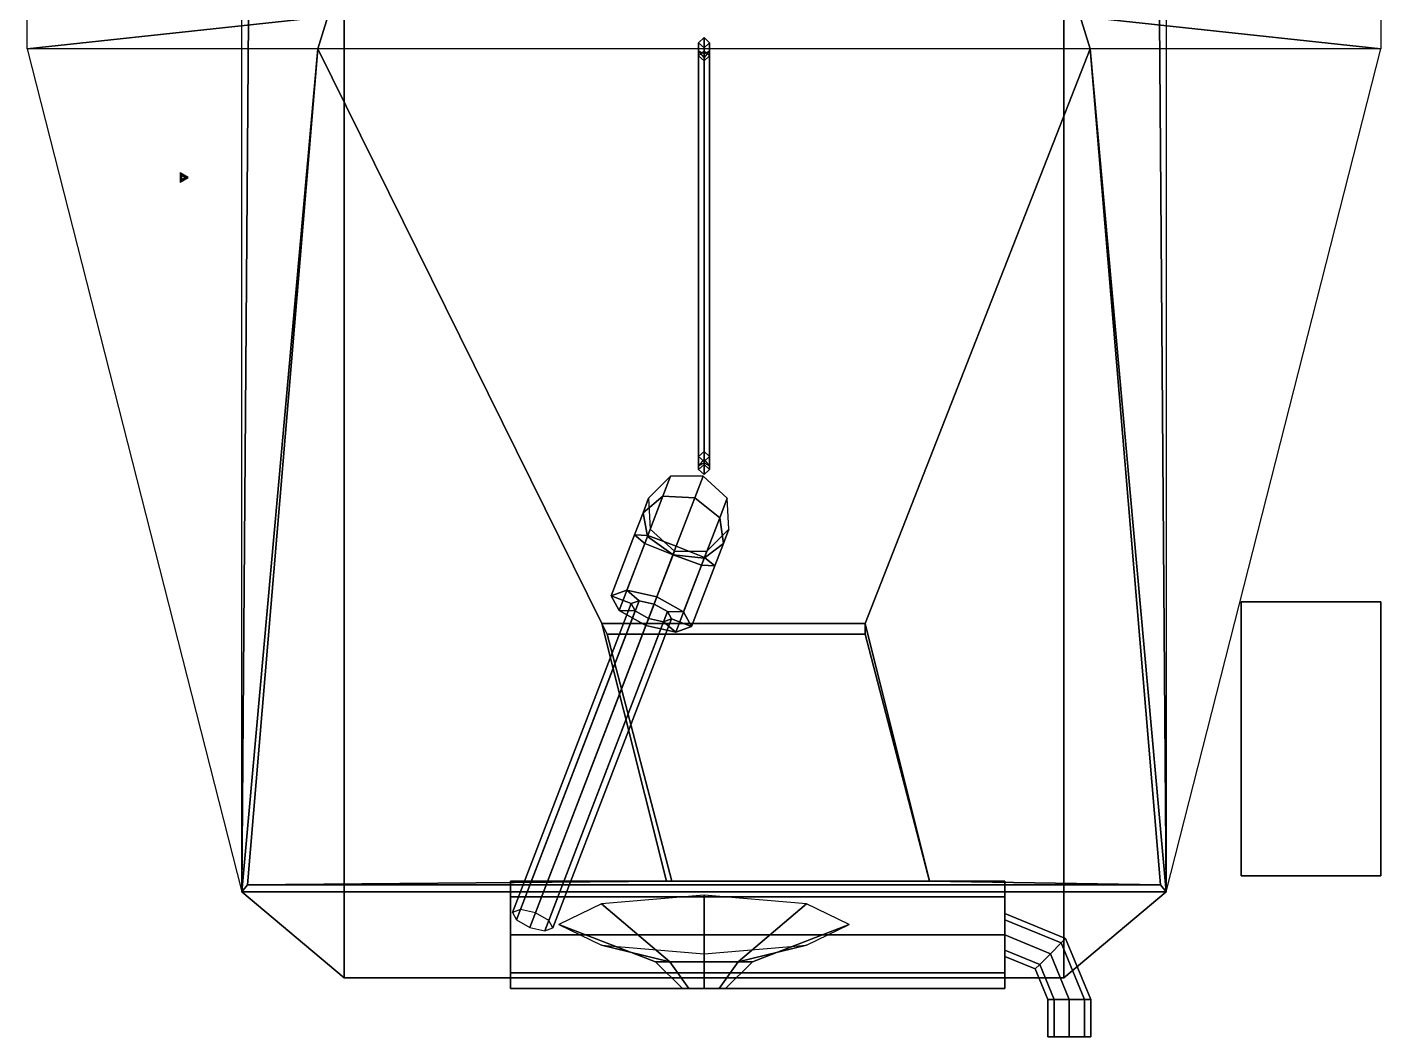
# Model space of a CAD drawing. Extents: x -1.26 to 1.26, y -2.37 to 2.37.
# Drawn here: x -1.26 to 1.26, y -2.37 to -0.49 of the extents above; entities that cross this region are included whole.
import ezdxf

# ---------------------------------------------------------------- set-up
doc = ezdxf.new("R2010")
doc.units = 0
doc.layers.get('0').update_dxf_attribs({"linetype": 'CONTINUOUS'})

msp = doc.modelspace()

# ---------------------------------------------------------------- linework, layer by layer
for points in [[(-0.67, 1.83, 0.38), (-0.67, -2.26, 0.38), (-0.86, -2.1, 1.17), (-0.8263, 2.37, 1.03)], [(-0.8263, 2.37, 1.03), (-0.86, -2.1, 1.17), (-0.86, -2.1, 1.17), (-0.86, 2.1263, 1.17)], [(0.86, -2.1, 1.17), (0.67, -2.26, 0.38), (0.67, 1.83, 0.38), (0.8263, 2.37, 1.03)], [(0.86, -2.1, 1.17), (0.86, -2.1, 1.17), (0.8263, 2.37, 1.03), (0.86, 2.1263, 1.17)], [(-1.26, -0.53, 1.17), (-1.26, 2.1263, 1.17), (-0.7, 0.96, 1.84), (-0.7, -0.47, 1.84)], [(0.7, -0.47, 1.84), (0.7, 0.96, 1.84), (1.26, 2.1263, 1.17), (1.26, -0.53, 1.17)], [(0.67, 1.83, 0.38), (0.67, -2.26, 0.38), (-0.67, -2.26, 0.38), (-0.67, 1.83, 0.38)], [(-1.26, -0.53, 1.17), (-1.26, -0.53, 1.17), (-0.7, -0.47, 1.84), (-0.7188, -0.53, 1.8175)], [(-0.7188, -0.53, 1.8175), (-0.7, -0.47, 1.84), (0.7, -0.47, 1.84), (0.7188, -0.53, 1.8175)], [(0.7188, -0.53, 1.8175), (0.7, -0.47, 1.84), (1.26, -0.53, 1.17)], [(0, -0.5094, 1.8252), (-0.01, -0.5188, 1.8217), (-0.01, -0.5434, 1.8894), (0, -0.534, 1.8928)], [(-0.01, -0.5188, 1.8217), (0, -0.5282, 1.8182), (0, -0.5528, 1.886), (-0.01, -0.5434, 1.8894)], [(0.01, -0.5188, 1.8217), (0, -0.5094, 1.8252), (0, -0.534, 1.8928), (0.01, -0.5434, 1.8894)], [(0, -0.5282, 1.8182), (0.01, -0.5188, 1.8217), (0.01, -0.5434, 1.8894), (0, -0.5528, 1.886)], [(-0.7188, -0.53, 1.8175), (-0.7188, -0.53, 1.8175), (-1.26, -0.53, 1.17), (-0.86, -2.1, 1.17)], [(-0.7188, -0.53, 1.8175), (-0.7188, -0.53, 1.8175), (-0.86, -2.1, 1.17), (-0.85, -2.0869, 1.2349)], [(-0.7188, -0.53, 1.8175), (-0.85, -2.0869, 1.2349), (-0.07, -2.08, 1.2375), (-0.19, -1.6, 1.4171)], [(-0.7188, -0.53, 1.8175), (-0.19, -1.6, 1.4171), (0.3, -1.6, 1.4171), (0.7188, -0.53, 1.8175)], [(0, -1.294, 1.5752), (-0.01, -1.3068, 1.5812), (-0.01, -0.5337, 1.8626), (0, -0.5396, 1.8497)], [(-0.01, -1.3068, 1.5812), (0, -1.3008, 1.594), (0, -0.5465, 1.8685), (-0.01, -0.5337, 1.8626)], [(-0.01, -0.5434, 1.8894), (0, -0.5528, 1.886), (0.01, -0.5434, 1.8894), (0, -0.534, 1.8928)], [(0.01, -1.3068, 1.5812), (0, -1.294, 1.5752), (0, -0.5396, 1.8497), (0.01, -0.5337, 1.8626)], [(0, -1.3008, 1.594), (0.01, -1.3068, 1.5812), (0.01, -0.5337, 1.8626), (0, -0.5465, 1.8685)], [(0.42, -2.08, 1.2375), (0.85, -2.0869, 1.2349), (0.7188, -0.53, 1.8175), (0.3, -1.6, 1.4171)], [(0.85, -2.0869, 1.2349), (0.86, -2.1, 1.17), (0.7188, -0.53, 1.8175)], [(0.86, -2.1, 1.17), (1.26, -0.53, 1.17), (0.7188, -0.53, 1.8175)], [(-0.96, -0.77, 1.51), (-0.975, -0.7613, 1.51), (-0.9725, -0.7657, 2.64), (-0.965, -0.77, 2.64)], [(-0.975, -0.7613, 1.51), (-0.975, -0.7787, 1.51), (-0.9725, -0.7743, 2.64), (-0.9725, -0.7657, 2.64)], [(-0.975, -0.7787, 1.51), (-0.96, -0.77, 1.51), (-0.965, -0.77, 2.64), (-0.9725, -0.7743, 2.64)], [(-0.9725, -0.7657, 2.64), (-0.9725, -0.7743, 2.64), (-0.965, -0.77, 2.64)], [(0, -1.28, 1.5369), (-0.01, -1.2894, 1.5334), (-0.01, -1.3134, 1.5994), (0, -1.304, 1.6028)], [(0.01, -1.2894, 1.5334), (0, -1.28, 1.5369), (0, -1.304, 1.6028), (0.01, -1.3134, 1.5994)], [(-0.01, -1.2894, 1.5334), (0, -1.2988, 1.5299), (0, -1.3228, 1.596), (-0.01, -1.3134, 1.5994)], [(-0.01, -1.3134, 1.5994), (0, -1.3228, 1.596), (0.01, -1.3134, 1.5994), (0, -1.304, 1.6028)], [(0, -1.2988, 1.5299), (0.01, -1.2894, 1.5334), (0.01, -1.3134, 1.5994), (0, -1.3228, 1.596)], [(-0.0623, -1.3262, 1.5078), (-0.1031, -1.3671, 1.4876), (-0.1133, -1.3939, 1.5623), (-0.0764, -1.363, 1.6105)], [(-0.0016, -1.326, 1.5162), (-0.0623, -1.3262, 1.5078), (-0.0764, -1.363, 1.6105), (-0.017, -1.3662, 1.6283)], [(0.0434, -1.3667, 1.5078), (-0.0016, -1.326, 1.5162), (-0.017, -1.3662, 1.6283), (0.0292, -1.4035, 1.6105)], [(-0.0764, -1.363, 1.6105), (-0.1133, -1.3939, 1.5623), (-0.1293, -1.4354, 1.5666), (-0.1046, -1.4366, 1.6302)], [(-0.1031, -1.3671, 1.4876), (-0.1001, -1.4248, 1.4673), (-0.1052, -1.4382, 1.5046), (-0.1133, -1.3939, 1.5623)], [(-0.017, -1.3662, 1.6283), (-0.0764, -1.363, 1.6105), (-0.1046, -1.4366, 1.6302), (-0.0515, -1.456, 1.6556)], [(0.0292, -1.4035, 1.6105), (-0.017, -1.3662, 1.6283), (-0.0515, -1.456, 1.6556), (0.001, -1.4771, 1.6302)], [(0.0463, -1.4244, 1.4876), (0.0434, -1.3667, 1.5078), (0.0292, -1.4035, 1.6105), (0.036, -1.4512, 1.5623)], [(-0.1133, -1.3939, 1.5623), (-0.1052, -1.4382, 1.5046), (-0.1102, -1.451, 1.503), (-0.1293, -1.4354, 1.5666)], [(0.036, -1.4512, 1.5623), (0.0292, -1.4035, 1.6105), (0.001, -1.4771, 1.6302), (0.0201, -1.4927, 1.5666)], [(-0.1436, -1.5382, 1.4672), (-0.1728, -1.5487, 1.52), (-0.1293, -1.4354, 1.5666), (-0.1102, -1.451, 1.503)], [(-0.1728, -1.5487, 1.52), (-0.1582, -1.576, 1.5728), (-0.1046, -1.4366, 1.6302), (-0.1293, -1.4354, 1.5666)], [(-0.1001, -1.4248, 1.4673), (-0.0551, -1.4655, 1.4589), (-0.0577, -1.4722, 1.4776), (-0.1052, -1.4382, 1.5046)], [(0.0055, -1.4653, 1.4673), (0.0463, -1.4244, 1.4876), (0.036, -1.4512, 1.5623), (0.0004, -1.4787, 1.5046)], [(-0.1582, -1.576, 1.5728), (-0.1084, -1.6041, 1.5947), (-0.0515, -1.456, 1.6556), (-0.1046, -1.4366, 1.6302)], [(-0.0878, -1.5506, 1.4453), (-0.1436, -1.5382, 1.4672), (-0.1102, -1.451, 1.503), (-0.0577, -1.4722, 1.4776)], [(-0.1052, -1.4382, 1.5046), (-0.0577, -1.4722, 1.4776), (-0.0577, -1.4722, 1.4776), (-0.1102, -1.451, 1.503)], [(-0.1084, -1.6041, 1.5947), (-0.0525, -1.6166, 1.5728), (0.001, -1.4771, 1.6302), (-0.0515, -1.456, 1.6556)], [(0.0004, -1.4787, 1.5046), (0.036, -1.4512, 1.5623), (0.0201, -1.4927, 1.5666), (-0.0046, -1.4916, 1.503)], [(-0.038, -1.5787, 1.4672), (-0.0878, -1.5506, 1.4453), (-0.0577, -1.4722, 1.4776), (-0.0046, -1.4916, 1.503)], [(-0.0551, -1.4655, 1.4589), (0.0055, -1.4653, 1.4673), (0.0004, -1.4787, 1.5046), (-0.0577, -1.4722, 1.4776)], [(-0.0577, -1.4722, 1.4776), (0.0004, -1.4787, 1.5046), (-0.0046, -1.4916, 1.503)], [(-0.0525, -1.6166, 1.5728), (-0.0234, -1.606, 1.52), (0.0201, -1.4927, 1.5666), (0.001, -1.4771, 1.6302)], [(-0.0234, -1.606, 1.52), (-0.038, -1.5787, 1.4672), (-0.0046, -1.4916, 1.503), (0.0201, -1.4927, 1.5666)], [(-0.1354, -1.563, 1.52), (-0.1209, -1.5578, 1.4936), (-0.3417, -2.133, 1.2571), (-0.3562, -2.1383, 1.2835)], [(-0.1209, -1.5578, 1.4936), (-0.093, -1.564, 1.4827), (-0.3138, -2.1392, 1.2461), (-0.3417, -2.133, 1.2571)], [(-0.1209, -1.5578, 1.4936), (-0.1354, -1.563, 1.52), (-0.1728, -1.5487, 1.52), (-0.1436, -1.5382, 1.4672)], [(-0.1354, -1.563, 1.52), (-0.1281, -1.5767, 1.5464), (-0.1582, -1.576, 1.5728), (-0.1728, -1.5487, 1.52)], [(-0.093, -1.564, 1.4827), (-0.1209, -1.5578, 1.4936), (-0.1436, -1.5382, 1.4672), (-0.0878, -1.5506, 1.4453)], [(-0.0681, -1.5781, 1.4936), (-0.093, -1.564, 1.4827), (-0.0878, -1.5506, 1.4453), (-0.038, -1.5787, 1.4672)], [(1, -1.56, 1.17), (1, -2.07, 1.17), (1, -2.07, 1.39), (1, -1.56, 1.39)], [(1.26, -1.56, 1.39), (1.26, -1.56, 1.17), (1, -1.56, 1.17), (1, -1.56, 1.39)], [(1, -1.56, 1.39), (1, -2.07, 1.39), (1.26, -2.07, 1.39), (1.26, -1.56, 1.39)], [(1.26, -2.07, 1.39), (1.26, -2.07, 1.17), (1.26, -1.56, 1.17), (1.26, -1.56, 1.39)], [(-0.1281, -1.5767, 1.5464), (-0.1354, -1.563, 1.52), (-0.3562, -2.1383, 1.2835), (-0.3489, -2.1519, 1.3099)], [(-0.1032, -1.5908, 1.5573), (-0.1281, -1.5767, 1.5464), (-0.3489, -2.1519, 1.3099), (-0.324, -2.166, 1.3208)], [(-0.093, -1.564, 1.4827), (-0.0681, -1.5781, 1.4936), (-0.2889, -2.1533, 1.2571), (-0.3138, -2.1392, 1.2461)], [(-0.0681, -1.5781, 1.4936), (-0.0607, -1.5917, 1.52), (-0.2816, -2.167, 1.2835), (-0.2889, -2.1533, 1.2571)], [(-0.1281, -1.5767, 1.5464), (-0.1032, -1.5908, 1.5573), (-0.1084, -1.6041, 1.5947), (-0.1582, -1.576, 1.5728)], [(-0.0607, -1.5917, 1.52), (-0.0681, -1.5781, 1.4936), (-0.038, -1.5787, 1.4672), (-0.0234, -1.606, 1.52)], [(-0.0753, -1.597, 1.5464), (-0.1032, -1.5908, 1.5573), (-0.324, -2.166, 1.3208), (-0.2961, -2.1722, 1.3099)], [(-0.0607, -1.5917, 1.52), (-0.0753, -1.597, 1.5464), (-0.2961, -2.1722, 1.3099), (-0.2816, -2.167, 1.2835)], [(-0.19, -1.6, 1.4171), (-0.07, -2.08, 1.2375), (-0.06, -2.08, 1.28), (-0.18, -1.62, 1.45)], [(0.3, -1.62, 1.45), (0.3, -1.6, 1.4171), (-0.19, -1.6, 1.4171), (-0.18, -1.62, 1.45)], [(-0.1032, -1.5908, 1.5573), (-0.0753, -1.597, 1.5464), (-0.0525, -1.6166, 1.5728), (-0.1084, -1.6041, 1.5947)], [(-0.0753, -1.597, 1.5464), (-0.0607, -1.5917, 1.52), (-0.0234, -1.606, 1.52), (-0.0525, -1.6166, 1.5728)], [(0.42, -2.08, 1.28), (0.42, -2.08, 1.2375), (0.3, -1.6, 1.4171), (0.3, -1.62, 1.45)], [(-0.18, -1.62, 1.45), (-0.06, -2.08, 1.28), (0.42, -2.08, 1.28), (0.3, -1.62, 1.45)], [(-0.85, -2.0869, 1.2349), (-0.86, -2.1, 1.17), (0.86, -2.1, 1.17), (0.85, -2.0869, 1.2349)], [(-0.07, -2.08, 1.2375), (-0.85, -2.0869, 1.2349), (0.85, -2.0869, 1.2349), (0.42, -2.08, 1.2375)], [(0.56, -2.1093, 1.3307), (0.56, -2.08, 1.26), (-0.36, -2.08, 1.26), (-0.36, -2.1093, 1.3307)], [(0.56, -2.08, 1.26), (0.56, -2.1093, 1.1893), (-0.36, -2.1093, 1.1893), (-0.36, -2.08, 1.26)], [(-0.36, -2.28, 1.26), (-0.36, -2.1093, 1.3307), (-0.36, -2.08, 1.26), (-0.36, -2.2507, 1.1893)], [(-0.36, -2.2507, 1.1893), (-0.36, -2.08, 1.26), (-0.36, -2.1093, 1.1893), (-0.36, -2.18, 1.16)], [(-0.06, -2.08, 1.28), (-0.07, -2.08, 1.2375), (0.42, -2.08, 1.2375), (0.42, -2.08, 1.28)], [(0.56, -2.1517, 1.2883), (0.56, -2.14, 1.26), (0.56, -2.08, 1.26), (0.56, -2.1093, 1.3307)], [(0.56, -2.14, 1.26), (0.56, -2.1517, 1.2317), (0.56, -2.1093, 1.1893), (0.56, -2.08, 1.26)], [(1, -2.07, 1.39), (1, -2.07, 1.17), (1.26, -2.07, 1.17), (1.26, -2.07, 1.39)], [(-0.86, -2.1, 1.17), (-0.67, -2.26, 0.38), (0.67, -2.26, 0.38), (0.86, -2.1, 1.17)], [(0.56, -2.18, 1.36), (0.56, -2.1093, 1.3307), (-0.36, -2.1093, 1.3307), (-0.36, -2.18, 1.36)], [(0.56, -2.1093, 1.1893), (0.56, -2.18, 1.16), (-0.36, -2.18, 1.16), (-0.36, -2.1093, 1.1893)], [(-0.36, -2.2507, 1.3307), (-0.36, -2.18, 1.36), (-0.36, -2.1093, 1.3307), (-0.36, -2.28, 1.26)], [(0, -2.1061, 1.14), (-0.1909, -2.1221, 1.0609), (-0.0636, -2.23, 0.9336), (0, -2.23, 0.96)], [(0.1909, -2.1221, 1.0609), (0, -2.1061, 1.14), (0, -2.23, 0.96), (0.0636, -2.23, 0.9336)], [(0.56, -2.18, 1.3), (0.56, -2.1517, 1.2883), (0.56, -2.1093, 1.3307), (0.56, -2.18, 1.36)], [(0.56, -2.1517, 1.2317), (0.56, -2.18, 1.22), (0.56, -2.18, 1.16), (0.56, -2.1093, 1.1893)], [(-0.1909, -2.1221, 1.0609), (-0.27, -2.1608, 0.87), (-0.09, -2.23, 0.87), (-0.0636, -2.23, 0.9336)], [(0.27, -2.1608, 0.87), (0.1909, -2.1221, 1.0609), (0.0636, -2.23, 0.9336), (0.09, -2.23, 0.87)], [(0.6731, -2.1869, 1.26), (0.6649, -2.1951, 1.2317), (0.56, -2.1517, 1.2317), (0.56, -2.14, 1.26)], [(0.6649, -2.1951, 1.2883), (0.6731, -2.1869, 1.26), (0.56, -2.14, 1.26), (0.56, -2.1517, 1.2883)], [(-0.27, -2.1608, 0.87), (-0.1909, -2.1994, 0.6791), (-0.0636, -2.23, 0.8064), (-0.09, -2.23, 0.87)], [(0.1909, -2.1994, 0.6791), (0.27, -2.1608, 0.87), (0.09, -2.23, 0.87), (0.0636, -2.23, 0.8064)], [(0.6649, -2.1951, 1.2317), (0.6449, -2.2151, 1.22), (0.56, -2.18, 1.22), (0.56, -2.1517, 1.2317)], [(0.6449, -2.2151, 1.3), (0.6649, -2.1951, 1.2883), (0.56, -2.1517, 1.2883), (0.56, -2.18, 1.3)], [(0.56, -2.2507, 1.3307), (0.56, -2.18, 1.36), (-0.36, -2.18, 1.36), (-0.36, -2.2507, 1.3307)], [(0.56, -2.18, 1.16), (0.56, -2.2507, 1.1893), (-0.36, -2.2507, 1.1893), (-0.36, -2.18, 1.16)], [(0.6449, -2.2151, 1.22), (0.6249, -2.2351, 1.2317), (0.56, -2.2083, 1.2317), (0.56, -2.18, 1.22)], [(0.6249, -2.2351, 1.2883), (0.6449, -2.2151, 1.3), (0.56, -2.18, 1.3), (0.56, -2.2083, 1.2883)], [(0.56, -2.2083, 1.2883), (0.56, -2.18, 1.3), (0.56, -2.18, 1.36), (0.56, -2.2507, 1.3307)], [(0.56, -2.18, 1.22), (0.56, -2.2083, 1.2317), (0.56, -2.2507, 1.1893), (0.56, -2.18, 1.16)], [(0.72, -2.3, 1.26), (0.7083, -2.3, 1.2317), (0.6649, -2.1951, 1.2317), (0.6731, -2.1869, 1.26)], [(0.7083, -2.3, 1.2883), (0.72, -2.3, 1.26), (0.6731, -2.1869, 1.26), (0.6649, -2.1951, 1.2883)], [(-0.1909, -2.1994, 0.6791), (0, -2.2154, 0.6), (0, -2.23, 0.78), (-0.0636, -2.23, 0.8064)], [(0, -2.2154, 0.6), (0.1909, -2.1994, 0.6791), (0.0636, -2.23, 0.8064), (0, -2.23, 0.78)], [(0.6249, -2.2351, 1.2317), (0.6166, -2.2434, 1.26), (0.56, -2.22, 1.26), (0.56, -2.2083, 1.2317)], [(0.6166, -2.2434, 1.26), (0.6249, -2.2351, 1.2883), (0.56, -2.2083, 1.2883), (0.56, -2.22, 1.26)], [(0.56, -2.2083, 1.2317), (0.56, -2.22, 1.26), (0.56, -2.28, 1.26), (0.56, -2.2507, 1.1893)], [(0.56, -2.22, 1.26), (0.56, -2.2083, 1.2883), (0.56, -2.2507, 1.3307), (0.56, -2.28, 1.26)], [(0.68, -2.3, 1.22), (0.6517, -2.3, 1.2317), (0.6249, -2.2351, 1.2317), (0.6449, -2.2151, 1.22)], [(0.6517, -2.3, 1.2883), (0.68, -2.3, 1.3), (0.6449, -2.2151, 1.3), (0.6249, -2.2351, 1.2883)], [(0.7083, -2.3, 1.2317), (0.68, -2.3, 1.22), (0.6449, -2.2151, 1.22), (0.6649, -2.1951, 1.2317)], [(0.68, -2.3, 1.3), (0.7083, -2.3, 1.2883), (0.6649, -2.1951, 1.2883), (0.6449, -2.2151, 1.3)], [(-0.0636, -2.23, 0.9336), (-0.09, -2.23, 0.87), (-0.04, -2.28, 0.87), (-0.0283, -2.28, 0.8983)], [(-0.09, -2.23, 0.87), (-0.0636, -2.23, 0.8064), (-0.0283, -2.28, 0.8417), (-0.04, -2.28, 0.87)], [(0, -2.23, 0.96), (-0.0636, -2.23, 0.9336), (-0.0283, -2.28, 0.8983), (0, -2.28, 0.91)], [(-0.0636, -2.23, 0.8064), (0, -2.23, 0.78), (0, -2.28, 0.83), (-0.0283, -2.28, 0.8417)], [(0.0636, -2.23, 0.9336), (0, -2.23, 0.96), (0, -2.28, 0.91), (0.0283, -2.28, 0.8983)], [(0, -2.23, 0.78), (0.0636, -2.23, 0.8064), (0.0283, -2.28, 0.8417), (0, -2.28, 0.83)], [(0.09, -2.23, 0.87), (0.0636, -2.23, 0.9336), (0.0283, -2.28, 0.8983), (0.04, -2.28, 0.87)], [(0.0636, -2.23, 0.8064), (0.09, -2.23, 0.87), (0.04, -2.28, 0.87), (0.0283, -2.28, 0.8417)], [(0.6517, -2.3, 1.2317), (0.64, -2.3, 1.26), (0.6166, -2.2434, 1.26), (0.6249, -2.2351, 1.2317)], [(0.64, -2.3, 1.26), (0.6517, -2.3, 1.2883), (0.6249, -2.2351, 1.2883), (0.6166, -2.2434, 1.26)], [(0.56, -2.28, 1.26), (0.56, -2.2507, 1.3307), (-0.36, -2.2507, 1.3307), (-0.36, -2.28, 1.26)], [(0.56, -2.2507, 1.1893), (0.56, -2.28, 1.26), (-0.36, -2.28, 1.26), (-0.36, -2.2507, 1.1893)], [(0, -2.28, 0.91), (-0.0283, -2.28, 0.8983), (-0.04, -2.28, 0.87), (0.0283, -2.28, 0.8983)], [(0.0283, -2.28, 0.8983), (-0.04, -2.28, 0.87), (-0.0283, -2.28, 0.8417), (0.04, -2.28, 0.87)], [(0.04, -2.28, 0.87), (-0.0283, -2.28, 0.8417), (0, -2.28, 0.83), (0.0283, -2.28, 0.8417)], [(0.64, -2.3, 1.26), (0.6517, -2.3, 1.2317), (0.6517, -2.37, 1.2317), (0.64, -2.37, 1.26)], [(0.6517, -2.3, 1.2883), (0.64, -2.3, 1.26), (0.64, -2.37, 1.26), (0.6517, -2.37, 1.2883)], [(0.6517, -2.3, 1.2317), (0.68, -2.3, 1.22), (0.68, -2.37, 1.22), (0.6517, -2.37, 1.2317)], [(0.68, -2.3, 1.3), (0.6517, -2.3, 1.2883), (0.6517, -2.37, 1.2883), (0.68, -2.37, 1.3)], [(0.68, -2.3, 1.22), (0.7083, -2.3, 1.2317), (0.7083, -2.37, 1.2317), (0.68, -2.37, 1.22)], [(0.7083, -2.3, 1.2883), (0.68, -2.3, 1.3), (0.68, -2.37, 1.3), (0.7083, -2.37, 1.2883)], [(0.7083, -2.3, 1.2317), (0.72, -2.3, 1.26), (0.72, -2.37, 1.26), (0.7083, -2.37, 1.2317)], [(0.72, -2.3, 1.26), (0.7083, -2.3, 1.2883), (0.7083, -2.37, 1.2883), (0.72, -2.37, 1.26)], [(0.6517, -2.37, 1.2317), (0.68, -2.37, 1.3), (0.6517, -2.37, 1.2883), (0.64, -2.37, 1.26)], [(0.68, -2.37, 1.22), (0.7083, -2.37, 1.2883), (0.68, -2.37, 1.3), (0.6517, -2.37, 1.2317)], [(0.7083, -2.37, 1.2317), (0.72, -2.37, 1.26), (0.7083, -2.37, 1.2883), (0.68, -2.37, 1.22)]]:
    msp.add_3dface(points)

doc.saveas('drawing.dxf')
